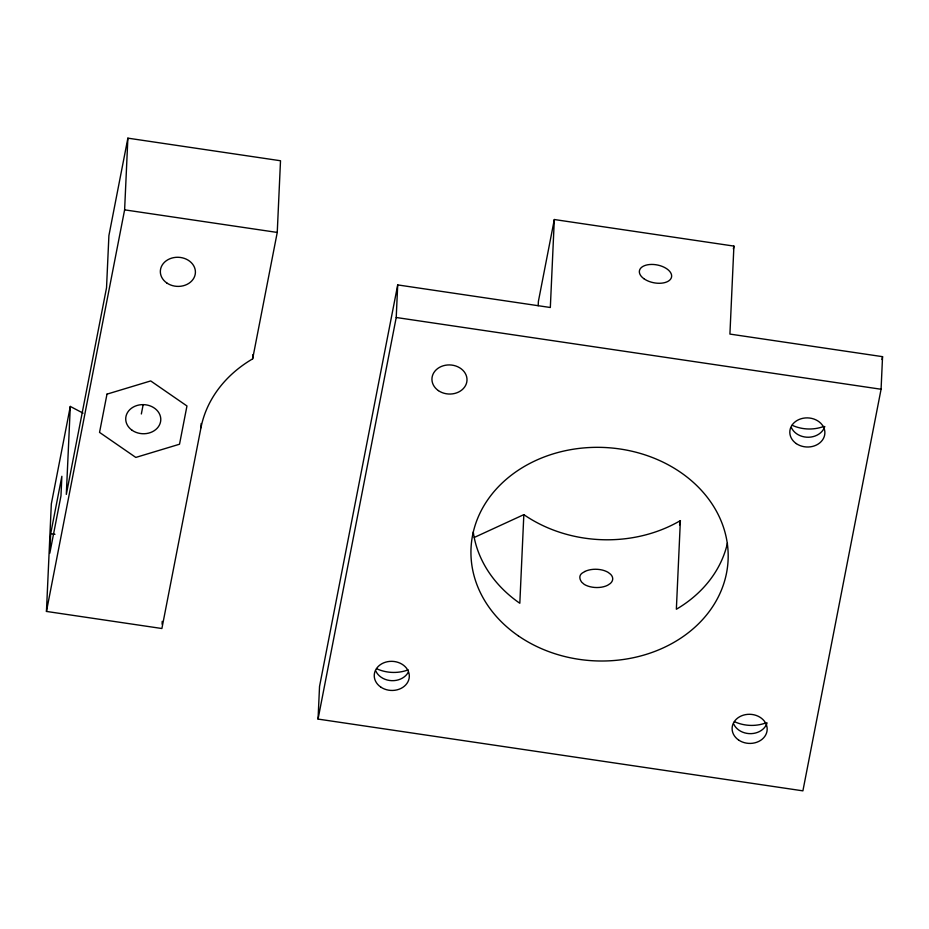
<?xml version="1.0" encoding="UTF-8"?>
<svg xmlns="http://www.w3.org/2000/svg" width="929" height="929" viewBox="0 0 929 929"><rect width="100%" height="100%" fill="white"/><g stroke="black" fill="none" stroke-linecap="round" stroke-linejoin="round"><path stroke-width="1.39" d="M70.302 406.437L66.307 494.414L106.533 287.758L108.902 235.618L127.877 138.154L280.512 160.752L277.248 232.436L252.642 358.861A128.678 106.8 2.6 0 0 201.059 427.27L161.89 628.515L46.45 611.433L51.327 503.901L70.302 406.437L83.064 413.15M50.7 533.664L49.806 553.208L60.977 495.842L61.86 476.287L50.7 533.664L54.974 534.291M46.45 611.433L124.614 209.849L127.877 138.154M162.087 624.218L162.215 621.35M200.978 427.723L201.163 423.531M252.642 358.861L252.839 354.669M318.055 719.081L319.53 686.496L397.705 284.913L550.328 307.499L554.323 219.523L733.91 246.092L729.915 334.08L882.55 356.666L881.075 389.251L802.9 790.846L318.055 719.081L396.218 317.497L397.705 284.913M727.453 543.105A128.666 106.789 2.6 0 1 676.358 609.25L680.376 520.612A128.666 106.789 2.6 0 1 523.84 514.643L519.822 603.269A128.666 106.789 2.6 0 1 473.267 532.027M538.193 305.734L538.39 301.414L554.323 219.523M141.347 413.974L143.124 404.847M679.552 524.873L680.376 520.612M733.364 248.937L733.91 246.092M881.993 359.523L882.55 356.666M474.278 537.45L523.84 514.643M124.614 209.849L277.248 232.436M396.218 317.497L881.075 389.251M767.099 722.878A17.546 14.562 2.6 0 1 751.12 733.643A17.546 14.562 2.6 0 1 733.701 724.028M824.789 426.469A17.546 14.562 2.6 0 1 808.811 437.234A17.546 14.562 2.6 0 1 791.392 427.619M408.226 672.306A17.546 14.562 2.6 0 1 391.713 680.667A17.546 14.562 2.6 0 1 375.827 671.063M766.019 722.867A35.093 29.124 2.6 0 1 734.421 721.659M823.709 426.457A35.093 29.124 2.6 0 1 792.123 425.25M408.145 669.89A35.093 29.124 2.6 0 1 376.559 668.694M106.986 394.14L99.542 432.391L135.808 457.428L179.518 444.225L186.961 405.973L150.695 380.936L106.986 394.14M584.84 571.498L582.169 573.1A16.258 8.779 19.9 0 0 581.751 582.228L584.248 584.399A16.606 9.255 2 0 0 607.589 585.293L610.307 583.505A16.258 9.069 2 0 0 610.713 574.377L608.181 572.392A16.606 9.255 2 0 0 584.84 571.498M518.336 635.854A128.666 106.789 2.6 0 0 726.548 572.961A128.666 106.789 2.6 0 0 553.8 453.689A128.666 106.789 2.6 0 0 518.336 635.854M438.395 390.621A17.546 14.562 2.6 0 0 466.788 382.04A17.546 14.562 2.6 0 0 443.238 365.782A17.546 14.562 2.6 0 0 438.395 390.621M738.567 739.995A17.546 14.562 2.6 0 0 766.959 731.425A17.546 14.562 2.6 0 0 743.409 715.156A17.546 14.562 2.6 0 0 738.567 739.995M796.269 443.586A17.546 14.562 2.6 0 0 824.662 435.004A17.546 14.562 2.6 0 0 801.1 418.747A17.546 14.562 2.6 0 0 796.269 443.586M380.704 687.03A17.546 14.562 2.6 0 0 409.097 678.449A17.546 14.562 2.6 0 0 385.535 662.191A17.546 14.562 2.6 0 0 380.704 687.03M643.774 278.619A16.374 9.069 11 0 0 670.993 278.526A16.374 9.069 11 0 0 651.717 264.428A16.374 9.069 11 0 0 643.774 278.619M166.802 282.973A17.546 14.562 2.6 0 0 195.195 274.392A17.546 14.562 2.6 0 0 171.633 258.134A17.546 14.562 2.6 0 0 166.802 282.973M132.173 430.324A17.546 14.562 2.6 0 0 160.566 421.743A17.546 14.562 2.6 0 0 137.016 405.485A17.546 14.562 2.6 0 0 132.173 430.324"/></g></svg>
